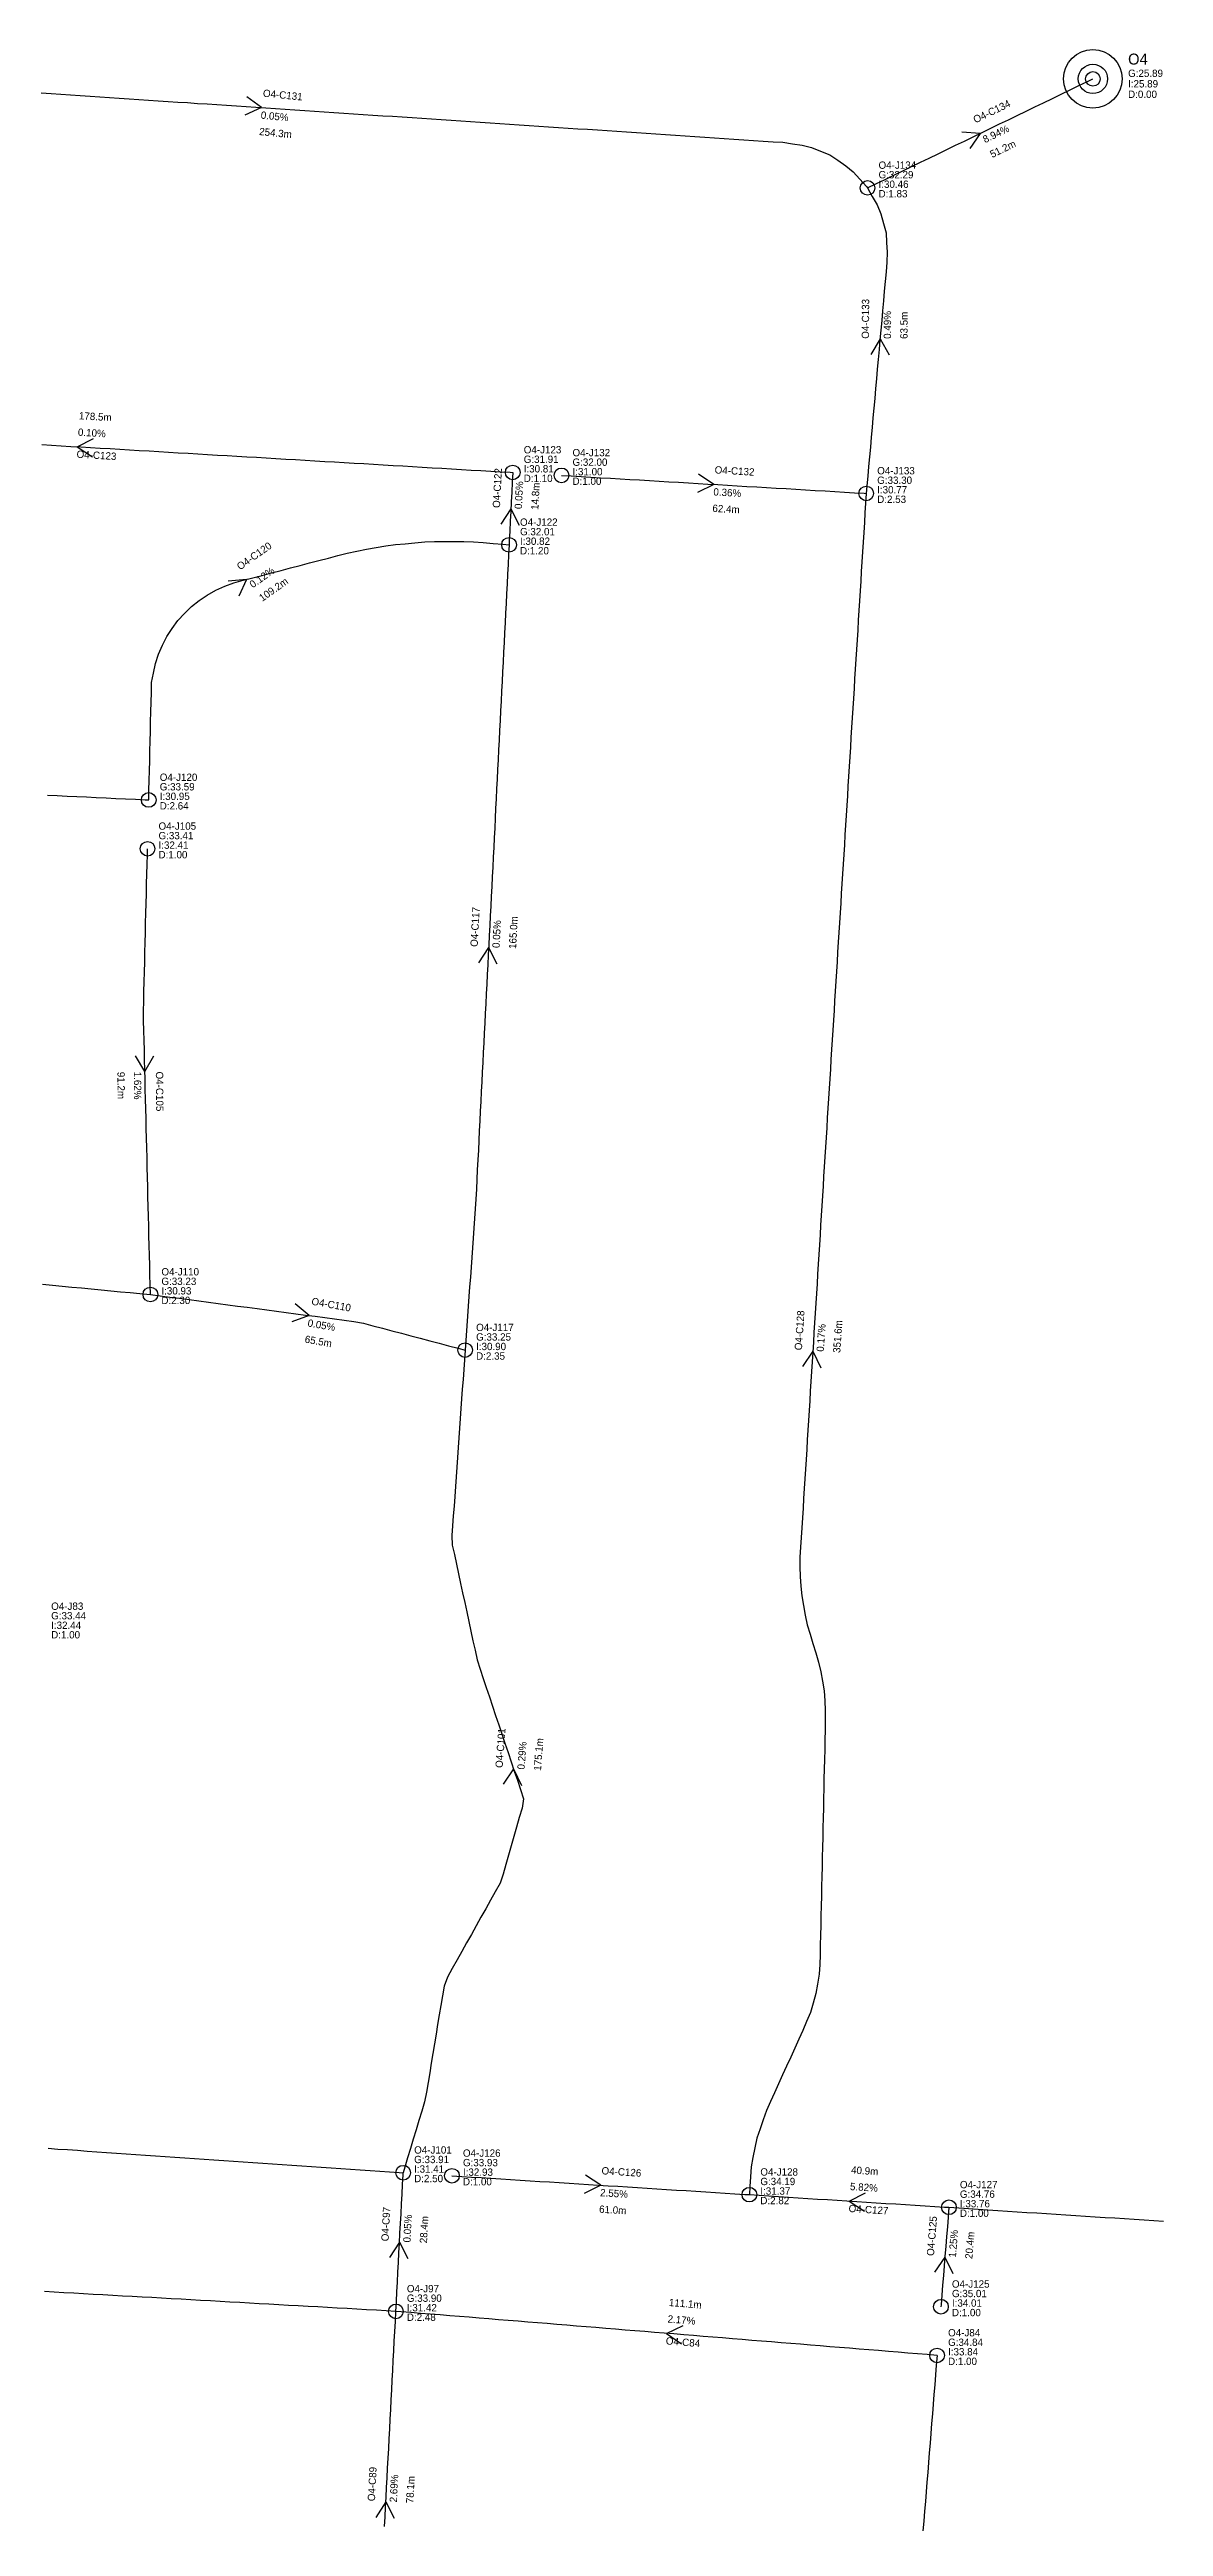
# Model space of a CAD drawing. Header units: metres. Extents: x 607160 to 610559, y 2613470 to 2618337.
# Drawn here: x 609174 to 609402, y 2616127 to 2616633 of the extents above; entities that cross this region are included whole.
import ezdxf

# ---------------------------------------------------------------- set-up
doc = ezdxf.new("R2010")
doc.units = ezdxf.units.M
for name, color, linetype in [('SW-DRAIN-LABELS', 3, 'Continuous'), ('SW-DRAIN-ORPHAN', 8, 'Continuous'), ('SW-DRAIN-SUB-04', 4, 'Continuous'), ('SW-JUNCTIONS', 7, 'Continuous'), ('SW-OUTLETS', 2, 'Continuous')]:
    doc.layers.add(name, color=color, linetype=linetype)

msp = doc.modelspace()

# ---------------------------------------------------------------- linework, layer by layer
at = {"layer": 'SW-DRAIN-ORPHAN'}
msp.add_lwpolyline([(609358.25, 2616191.85), (609360.25, 2616191.72), (609362.24, 2616191.59), (609364.24, 2616191.46), (609366.23, 2616191.33), (609368.23, 2616191.21), (609370.23, 2616191.08), (609372.22, 2616190.95), (609374.22, 2616190.82), (609376.21, 2616190.69), (609378.21, 2616190.57), (609380.21, 2616190.44), (609382.2, 2616190.31), (609384.2, 2616190.18), (609386.19, 2616190.05), (609388.19, 2616189.93), (609390.19, 2616189.8), (609392.18, 2616189.67), (609394.18, 2616189.54), (609396.17, 2616189.41), (609398.17, 2616189.29), (609400.16, 2616189.16), (609402.16, 2616189.03)], dxfattribs=at)
at = {"layer": 'SW-DRAIN-SUB-04'}
for p, q in [((609217.66, 2616621.4), (609214.62, 2616623.59)), ((609217.66, 2616621.4), (609214.25, 2616619.85)), ((609364.66, 2616616.13), (609360.92, 2616616.4)), ((609364.66, 2616616.13), (609362.55, 2616613.03)), ((609344.16, 2616574.1), (609342.27, 2616570.86)), ((609344.16, 2616574.1), (609346.02, 2616570.84)), ((609179.93, 2616552.03), (609183.28, 2616553.71)), ((609179.93, 2616552.03), (609183.06, 2616549.97)), ((609310.17, 2616544.32), (609307.04, 2616546.38)), ((609310.17, 2616544.32), (609306.82, 2616542.64)), ((609268.65, 2616539.35), (609266.61, 2616536.21)), ((609268.65, 2616539.35), (609270.36, 2616536.01)), ((609214.56, 2616524.87), (609210.83, 2616524.53)), ((609214.56, 2616524.87), (609212.99, 2616521.47)), ((609264.1, 2616449.56), (609262.05, 2616446.42)), ((609264.1, 2616449.56), (609265.79, 2616446.21)), ((609193.79, 2616424.18), (609191.9, 2616427.41)), ((609193.79, 2616424.18), (609195.65, 2616427.44)), ((609227.38, 2616374.29), (609223.85, 2616373.01)), ((609227.38, 2616374.29), (609224.51, 2616376.71)), ((609330.41, 2616366.99), (609328.32, 2616363.88)), ((609330.41, 2616366.99), (609332.06, 2616363.62)), ((609269.2, 2616281.53), (609267.09, 2616278.44)), ((609269.2, 2616281.53), (609270.83, 2616278.15)), ((609287.02, 2616196.37), (609283.66, 2616194.71)), ((609287.02, 2616196.37), (609283.89, 2616198.45)), ((609337.84, 2616193.14), (609341.2, 2616194.81)), ((609337.84, 2616193.14), (609340.96, 2616191.07)), ((609245.87, 2616184.75), (609243.83, 2616181.61)), ((609245.87, 2616184.75), (609247.58, 2616181.41)), ((609357.44, 2616181.68), (609355.31, 2616178.6)), ((609357.44, 2616181.68), (609359.05, 2616178.3)), ((609300.48, 2616166.06), (609303.87, 2616167.67)), ((609300.48, 2616166.06), (609303.56, 2616163.93)), ((609243.09, 2616131.58), (609241.04, 2616128.43)), ((609243.09, 2616131.58), (609244.79, 2616128.23))]:
    msp.add_line(p, q, dxfattribs=at)
for points in [[(609341.61, 2616604.98), (609343.41, 2616605.85), (609345.21, 2616606.72), (609347.01, 2616607.6), (609348.81, 2616608.47), (609350.62, 2616609.34), (609352.42, 2616610.21), (609354.22, 2616611.08), (609356.02, 2616611.95), (609357.82, 2616612.82), (609359.62, 2616613.69), (609361.42, 2616614.56), (609363.22, 2616615.43), (609365.02, 2616616.31), (609366.82, 2616617.18), (609368.62, 2616618.05), (609370.42, 2616618.92), (609372.22, 2616619.79), (609374.02, 2616620.66), (609375.82, 2616621.53), (609377.62, 2616622.4), (609379.42, 2616623.27), (609381.22, 2616624.15), (609383.02, 2616625.02), (609384.82, 2616625.89), (609386.62, 2616626.76), (609387.7, 2616627.28)], [(609172.6, 2616624.4), (609174.59, 2616624.27), (609176.59, 2616624.14), (609178.58, 2616624), (609180.58, 2616623.87), (609182.58, 2616623.74), (609184.57, 2616623.6), (609186.57, 2616623.47), (609188.56, 2616623.34), (609190.56, 2616623.2), (609192.55, 2616623.07), (609194.55, 2616622.94), (609196.54, 2616622.81), (609198.54, 2616622.67), (609200.54, 2616622.54), (609202.53, 2616622.41), (609204.53, 2616622.27), (609206.52, 2616622.14), (609208.52, 2616622.01), (609210.51, 2616621.88), (609212.51, 2616621.74), (609214.51, 2616621.61), (609216.5, 2616621.48), (609218.5, 2616621.34), (609220.49, 2616621.21), (609222.49, 2616621.08), (609224.48, 2616620.94), (609226.48, 2616620.81), (609228.47, 2616620.68), (609230.47, 2616620.55), (609232.47, 2616620.41), (609234.46, 2616620.28), (609236.46, 2616620.15), (609238.45, 2616620.01), (609240.45, 2616619.88), (609242.44, 2616619.75), (609244.44, 2616619.62), (609246.43, 2616619.48), (609248.43, 2616619.35), (609250.43, 2616619.22), (609252.42, 2616619.08), (609254.42, 2616618.95), (609256.41, 2616618.82), (609258.41, 2616618.68), (609260.4, 2616618.55), (609262.4, 2616618.42), (609264.39, 2616618.29), (609266.39, 2616618.15), (609268.39, 2616618.02), (609270.38, 2616617.89), (609272.38, 2616617.75), (609274.37, 2616617.62), (609276.37, 2616617.49), (609278.36, 2616617.36), (609280.36, 2616617.22), (609282.35, 2616617.09), (609284.35, 2616616.96), (609286.35, 2616616.82), (609288.34, 2616616.69), (609290.34, 2616616.56), (609292.33, 2616616.42), (609294.33, 2616616.29), (609296.32, 2616616.16), (609298.32, 2616616.03), (609300.31, 2616615.89), (609302.31, 2616615.76), (609304.31, 2616615.63), (609306.3, 2616615.49), (609308.3, 2616615.36), (609310.29, 2616615.23), (609312.29, 2616615.09), (609314.28, 2616614.96), (609316.28, 2616614.83), (609318.28, 2616614.7), (609320.27, 2616614.56), (609322.27, 2616614.43), (609324.26, 2616614.3), (609326.24, 2616614), (609328.22, 2616613.69), (609330.14, 2616613.21), (609332, 2616612.47), (609333.86, 2616611.73), (609335.53, 2616610.63), (609337.17, 2616609.49), (609338.7, 2616608.23), (609340.04, 2616606.74), (609341.37, 2616605.25), (609341.61, 2616604.98)], [(609341.61, 2616604.98), (609342.58, 2616603.23), (609343.55, 2616601.48), (609344.31, 2616599.65), (609344.86, 2616597.72), (609345.4, 2616595.8), (609345.5, 2616593.8), (609345.6, 2616591.8), (609345.57, 2616589.81), (609345.39, 2616587.82), (609345.21, 2616585.82), (609345.03, 2616583.83), (609344.85, 2616581.84), (609344.68, 2616579.85), (609344.5, 2616577.86), (609344.32, 2616575.86), (609344.14, 2616573.87), (609343.96, 2616571.88), (609343.78, 2616569.89), (609343.6, 2616567.9), (609343.43, 2616565.9), (609343.25, 2616563.91), (609343.07, 2616561.92), (609342.89, 2616559.93), (609342.71, 2616557.94), (609342.53, 2616555.94), (609342.36, 2616553.95), (609342.18, 2616551.96), (609342, 2616549.97), (609341.82, 2616547.98), (609341.64, 2616545.98), (609341.46, 2616543.99), (609341.33, 2616542.47)], [(609172.68, 2616552.46), (609174.68, 2616552.34), (609176.67, 2616552.22), (609178.67, 2616552.1), (609180.67, 2616551.99), (609182.66, 2616551.87), (609184.66, 2616551.75), (609186.66, 2616551.63), (609188.65, 2616551.51), (609190.65, 2616551.4), (609192.64, 2616551.28), (609194.64, 2616551.16), (609196.64, 2616551.04), (609198.63, 2616550.92), (609200.63, 2616550.8), (609202.63, 2616550.69), (609204.62, 2616550.57), (609206.62, 2616550.45), (609208.62, 2616550.33), (609210.61, 2616550.21), (609212.61, 2616550.1), (609214.61, 2616549.98), (609216.6, 2616549.86), (609218.6, 2616549.74), (609220.6, 2616549.62), (609222.59, 2616549.51), (609224.59, 2616549.39), (609226.59, 2616549.27), (609228.58, 2616549.15), (609230.58, 2616549.03), (609232.58, 2616548.92), (609234.57, 2616548.8), (609236.57, 2616548.68), (609238.56, 2616548.56), (609240.56, 2616548.44), (609242.56, 2616548.32), (609244.55, 2616548.21), (609246.55, 2616548.09), (609248.55, 2616547.97), (609250.54, 2616547.85), (609252.54, 2616547.73), (609254.54, 2616547.62), (609256.53, 2616547.5), (609258.53, 2616547.38), (609260.53, 2616547.26), (609262.52, 2616547.14), (609264.52, 2616547.03), (609266.52, 2616546.91), (609268.51, 2616546.79), (609269.03, 2616546.76)], [(609269.03, 2616546.76), (609268.93, 2616544.76), (609268.83, 2616542.76), (609268.72, 2616540.77), (609268.62, 2616538.77), (609268.52, 2616536.77), (609268.42, 2616534.77), (609268.32, 2616532.78), (609268.27, 2616531.95)], [(609279.01, 2616546.17), (609279.01, 2616546.17), (609281.01, 2616546.05), (609283.01, 2616545.93), (609285, 2616545.81), (609287, 2616545.69), (609289, 2616545.58), (609290.99, 2616545.46), (609292.99, 2616545.34), (609294.99, 2616545.22), (609296.98, 2616545.1), (609298.98, 2616544.98), (609300.97, 2616544.87), (609302.97, 2616544.75), (609304.97, 2616544.63), (609306.96, 2616544.51), (609308.96, 2616544.39), (609310.96, 2616544.27), (609312.95, 2616544.16), (609314.95, 2616544.04), (609316.95, 2616543.92), (609318.94, 2616543.8), (609320.94, 2616543.68), (609322.94, 2616543.56), (609324.93, 2616543.45), (609326.93, 2616543.33), (609328.93, 2616543.21), (609330.92, 2616543.09), (609332.92, 2616542.97), (609334.91, 2616542.85), (609336.91, 2616542.74), (609338.91, 2616542.62), (609340.9, 2616542.5), (609341.33, 2616542.47)], [(609341.33, 2616542.47), (609341.2, 2616540.48), (609341.08, 2616538.48), (609340.96, 2616536.49), (609340.83, 2616534.49), (609340.71, 2616532.49), (609340.58, 2616530.5), (609340.46, 2616528.5), (609340.33, 2616526.5), (609340.21, 2616524.51), (609340.09, 2616522.51), (609339.96, 2616520.52), (609339.84, 2616518.52), (609339.71, 2616516.52), (609339.59, 2616514.53), (609339.47, 2616512.53), (609339.34, 2616510.54), (609339.22, 2616508.54), (609339.09, 2616506.54), (609338.97, 2616504.55), (609338.84, 2616502.55), (609338.72, 2616500.55), (609338.6, 2616498.56), (609338.47, 2616496.56), (609338.35, 2616494.57), (609338.22, 2616492.57), (609338.1, 2616490.57), (609337.97, 2616488.58), (609337.85, 2616486.58), (609337.73, 2616484.59), (609337.6, 2616482.59), (609337.48, 2616480.59), (609337.35, 2616478.6), (609337.23, 2616476.6), (609337.11, 2616474.6), (609336.98, 2616472.61), (609336.86, 2616470.61), (609336.73, 2616468.62), (609336.61, 2616466.62), (609336.48, 2616464.62), (609336.36, 2616462.63), (609336.24, 2616460.63), (609336.11, 2616458.64), (609335.99, 2616456.64), (609335.86, 2616454.64), (609335.74, 2616452.65), (609335.62, 2616450.65), (609335.49, 2616448.65), (609335.37, 2616446.66), (609335.24, 2616444.66), (609335.12, 2616442.67), (609334.99, 2616440.67), (609334.87, 2616438.67), (609334.75, 2616436.68), (609334.62, 2616434.68), (609334.5, 2616432.69), (609334.37, 2616430.69), (609334.25, 2616428.69), (609334.12, 2616426.7), (609334, 2616424.7), (609333.88, 2616422.71), (609333.75, 2616420.71), (609333.63, 2616418.71), (609333.5, 2616416.72), (609333.38, 2616414.72), (609333.26, 2616412.72), (609333.13, 2616410.73), (609333.01, 2616408.73), (609332.88, 2616406.74), (609332.76, 2616404.74), (609332.63, 2616402.74), (609332.51, 2616400.75), (609332.39, 2616398.75), (609332.26, 2616396.76), (609332.14, 2616394.76), (609332.01, 2616392.76), (609331.89, 2616390.77), (609331.77, 2616388.77), (609331.64, 2616386.77), (609331.52, 2616384.78), (609331.39, 2616382.78), (609331.27, 2616380.79), (609331.14, 2616378.79), (609331.02, 2616376.79), (609330.9, 2616374.8), (609330.77, 2616372.8), (609330.65, 2616370.81), (609330.52, 2616368.81), (609330.4, 2616366.81), (609330.27, 2616364.82), (609330.15, 2616362.82), (609330.03, 2616360.82), (609329.9, 2616358.83), (609329.78, 2616356.83), (609329.65, 2616354.84), (609329.53, 2616352.84), (609329.41, 2616350.84), (609329.28, 2616348.85), (609329.16, 2616346.85), (609329.03, 2616344.86), (609328.91, 2616342.86), (609328.78, 2616340.86), (609328.66, 2616338.87), (609328.54, 2616336.87), (609328.41, 2616334.87), (609328.29, 2616332.88), (609328.16, 2616330.88), (609328.04, 2616328.89), (609327.92, 2616326.89), (609327.79, 2616324.89), (609327.74, 2616322.9), (609327.85, 2616320.9), (609327.96, 2616318.9), (609328.15, 2616316.92), (609328.5, 2616314.95), (609328.85, 2616312.98), (609329.28, 2616311.03), (609329.86, 2616309.11), (609330.45, 2616307.2), (609331.02, 2616305.28), (609331.56, 2616303.36), (609332.08, 2616301.43), (609332.41, 2616299.46), (609332.73, 2616297.48), (609332.87, 2616295.49), (609332.95, 2616293.49), (609332.97, 2616291.49), (609332.93, 2616289.49), (609332.88, 2616287.49), (609332.84, 2616285.49), (609332.79, 2616283.49), (609332.75, 2616281.5), (609332.7, 2616279.5), (609332.66, 2616277.5), (609332.61, 2616275.5), (609332.57, 2616273.5), (609332.52, 2616271.5), (609332.48, 2616269.5), (609332.43, 2616267.5), (609332.39, 2616265.5), (609332.34, 2616263.5), (609332.3, 2616261.5), (609332.25, 2616259.5), (609332.21, 2616257.5), (609332.16, 2616255.5), (609332.12, 2616253.5), (609332.07, 2616251.5), (609332.03, 2616249.5), (609331.98, 2616247.5), (609331.94, 2616245.5), (609331.89, 2616243.5), (609331.85, 2616241.51), (609331.68, 2616239.52), (609331.4, 2616237.53), (609331.03, 2616235.57), (609330.5, 2616233.64), (609329.93, 2616231.73), (609329.15, 2616229.89), (609328.37, 2616228.05), (609327.54, 2616226.23), (609326.72, 2616224.41), (609325.89, 2616222.58), (609325.06, 2616220.76), (609324.24, 2616218.94), (609323.41, 2616217.12), (609322.58, 2616215.3), (609321.75, 2616213.48), (609320.95, 2616211.65), (609320.28, 2616209.77), (609319.61, 2616207.88), (609318.98, 2616205.98), (609318.57, 2616204.03), (609318.17, 2616202.07), (609317.81, 2616200.1), (609317.67, 2616198.11), (609317.54, 2616196.11), (609317.43, 2616194.44)], [(609194.58, 2616479.76), (609194.62, 2616481.76), (609194.67, 2616483.76), (609194.72, 2616485.76), (609194.77, 2616487.76), (609194.82, 2616489.76), (609194.87, 2616491.76), (609194.92, 2616493.76), (609194.97, 2616495.76), (609195.02, 2616497.76), (609195.07, 2616499.76), (609195.12, 2616501.76), (609195.17, 2616503.76), (609195.54, 2616505.72), (609195.97, 2616507.67), (609196.6, 2616509.56), (609197.38, 2616511.4), (609198.27, 2616513.18), (609199.39, 2616514.84), (609200.52, 2616516.49), (609201.92, 2616517.91), (609203.33, 2616519.34), (609204.92, 2616520.54), (609206.56, 2616521.68), (609208.3, 2616522.65), (609210.13, 2616523.47), (609211.98, 2616524.2), (609213.92, 2616524.7), (609215.85, 2616525.21), (609217.79, 2616525.71), (609219.72, 2616526.22), (609221.66, 2616526.72), (609223.59, 2616527.23), (609225.53, 2616527.73), (609227.46, 2616528.24), (609229.4, 2616528.74), (609231.33, 2616529.25), (609233.27, 2616529.75), (609235.2, 2616530.26), (609237.16, 2616530.68), (609239.13, 2616531.04), (609241.09, 2616531.39), (609243.06, 2616531.75), (609245.04, 2616532.02), (609247.03, 2616532.19), (609249.03, 2616532.37), (609251.02, 2616532.55), (609253.01, 2616532.65), (609255.01, 2616532.65), (609257.01, 2616532.66), (609259.01, 2616532.66), (609261.01, 2616532.59), (609263, 2616532.42), (609265, 2616532.24), (609266.99, 2616532.06), (609268.27, 2616531.95)], [(609268.27, 2616531.95), (609268.17, 2616529.95), (609268.07, 2616527.95), (609267.97, 2616525.96), (609267.87, 2616523.96), (609267.77, 2616521.96), (609267.67, 2616519.96), (609267.57, 2616517.97), (609267.46, 2616515.97), (609267.36, 2616513.97), (609267.26, 2616511.97), (609267.16, 2616509.98), (609267.06, 2616507.98), (609266.96, 2616505.98), (609266.86, 2616503.98), (609266.76, 2616501.99), (609266.65, 2616499.99), (609266.55, 2616497.99), (609266.45, 2616495.99), (609266.35, 2616494), (609266.25, 2616492), (609266.15, 2616490), (609266.05, 2616488), (609265.95, 2616486.01), (609265.84, 2616484.01), (609265.74, 2616482.01), (609265.64, 2616480.02), (609265.54, 2616478.02), (609265.44, 2616476.02), (609265.34, 2616474.02), (609265.24, 2616472.03), (609265.14, 2616470.03), (609265.03, 2616468.03), (609264.93, 2616466.03), (609264.83, 2616464.04), (609264.73, 2616462.04), (609264.63, 2616460.04), (609264.53, 2616458.04), (609264.43, 2616456.05), (609264.33, 2616454.05), (609264.22, 2616452.05), (609264.12, 2616450.05), (609264.02, 2616448.06), (609263.92, 2616446.06), (609263.82, 2616444.06), (609263.72, 2616442.06), (609263.62, 2616440.07), (609263.52, 2616438.07), (609263.41, 2616436.07), (609263.31, 2616434.07), (609263.21, 2616432.08), (609263.11, 2616430.08), (609263.01, 2616428.08), (609262.91, 2616426.08), (609262.81, 2616424.09), (609262.71, 2616422.09), (609262.6, 2616420.09), (609262.5, 2616418.09), (609262.4, 2616416.1), (609262.3, 2616414.1), (609262.2, 2616412.1), (609262.1, 2616410.1), (609262, 2616408.11), (609261.9, 2616406.11), (609261.79, 2616404.11), (609261.69, 2616402.12), (609261.59, 2616400.12), (609261.49, 2616398.12), (609261.35, 2616396.13), (609261.21, 2616394.13), (609261.07, 2616392.14), (609260.92, 2616390.14), (609260.78, 2616388.15), (609260.64, 2616386.15), (609260.5, 2616384.16), (609260.36, 2616382.16), (609260.21, 2616380.17), (609260.07, 2616378.17), (609259.93, 2616376.18), (609259.79, 2616374.18), (609259.65, 2616372.19), (609259.5, 2616370.19), (609259.36, 2616368.2), (609259.29, 2616367.21)], [(609173.87, 2616480.76), (609175.86, 2616480.66), (609177.86, 2616480.56), (609179.86, 2616480.47), (609181.86, 2616480.37), (609183.85, 2616480.28), (609185.85, 2616480.18), (609187.85, 2616480.09), (609189.85, 2616479.99), (609191.85, 2616479.89), (609193.84, 2616479.8), (609194.58, 2616479.76)], [(609194.92, 2616378.59), (609194.87, 2616380.59), (609194.82, 2616382.59), (609194.77, 2616384.59), (609194.72, 2616386.59), (609194.67, 2616388.59), (609194.62, 2616390.59), (609194.57, 2616392.59), (609194.52, 2616394.59), (609194.47, 2616396.59), (609194.42, 2616398.59), (609194.37, 2616400.59), (609194.32, 2616402.59), (609194.28, 2616404.59), (609194.23, 2616406.58), (609194.18, 2616408.58), (609194.13, 2616410.58), (609194.08, 2616412.58), (609194.03, 2616414.58), (609193.98, 2616416.58), (609193.93, 2616418.58), (609193.88, 2616420.58), (609193.83, 2616422.58), (609193.78, 2616424.58), (609193.73, 2616426.58), (609193.68, 2616428.58), (609193.63, 2616430.58), (609193.59, 2616432.58), (609193.54, 2616434.58), (609193.5, 2616436.58), (609193.55, 2616438.57), (609193.6, 2616440.57), (609193.65, 2616442.57), (609193.7, 2616444.57), (609193.75, 2616446.57), (609193.8, 2616448.57), (609193.85, 2616450.57), (609193.9, 2616452.57), (609193.95, 2616454.57), (609194, 2616456.57), (609194.05, 2616458.57), (609194.1, 2616460.57), (609194.15, 2616462.57), (609194.2, 2616464.57), (609194.25, 2616466.57), (609194.3, 2616468.57), (609194.33, 2616469.77)], [(609172.88, 2616380.68), (609174.87, 2616380.5), (609176.86, 2616380.31), (609178.85, 2616380.12), (609180.84, 2616379.93), (609182.83, 2616379.74), (609184.83, 2616379.55), (609186.82, 2616379.36), (609188.81, 2616379.17), (609190.8, 2616378.98), (609192.79, 2616378.79), (609194.92, 2616378.59)], [(609194.92, 2616378.59), (609196.9, 2616378.33), (609198.88, 2616378.07), (609200.86, 2616377.81), (609202.85, 2616377.54), (609204.83, 2616377.28), (609206.81, 2616377.02), (609208.79, 2616376.76), (609210.78, 2616376.49), (609212.76, 2616376.23), (609214.74, 2616375.97), (609216.73, 2616375.71), (609218.71, 2616375.44), (609220.69, 2616375.18), (609222.67, 2616374.92), (609224.66, 2616374.66), (609226.64, 2616374.39), (609228.62, 2616374.13), (609230.6, 2616373.87), (609232.59, 2616373.61), (609234.57, 2616373.34), (609236.55, 2616373.08), (609238.51, 2616372.71), (609240.45, 2616372.2), (609242.38, 2616371.68), (609244.31, 2616371.17), (609246.25, 2616370.66), (609248.18, 2616370.15), (609250.11, 2616369.64), (609252.05, 2616369.12), (609253.98, 2616368.61), (609255.91, 2616368.1), (609257.85, 2616367.59), (609259.29, 2616367.21)], [(609259.29, 2616367.21), (609259.15, 2616365.21), (609259.01, 2616363.22), (609258.86, 2616361.22), (609258.72, 2616359.23), (609258.58, 2616357.23), (609258.44, 2616355.24), (609258.3, 2616353.24), (609258.15, 2616351.25), (609258.01, 2616349.25), (609257.87, 2616347.26), (609257.73, 2616345.26), (609257.59, 2616343.27), (609257.44, 2616341.27), (609257.3, 2616339.28), (609257.16, 2616337.28), (609257.02, 2616335.29), (609256.87, 2616333.29), (609256.73, 2616331.3), (609256.59, 2616329.3), (609256.67, 2616327.32), (609257.09, 2616325.37), (609257.51, 2616323.41), (609257.94, 2616321.46), (609258.36, 2616319.5), (609258.78, 2616317.55), (609259.21, 2616315.59), (609259.63, 2616313.64), (609260.05, 2616311.68), (609260.47, 2616309.73), (609260.9, 2616307.77), (609261.32, 2616305.82), (609261.74, 2616303.86), (609262.34, 2616301.96), (609262.98, 2616300.06), (609263.61, 2616298.17), (609264.25, 2616296.27), (609264.89, 2616294.38), (609265.53, 2616292.48), (609266.16, 2616290.58), (609266.8, 2616288.69), (609267.44, 2616286.79), (609268.07, 2616284.9), (609268.71, 2616283), (609269.35, 2616281.1), (609269.98, 2616279.21), (609270.62, 2616277.31), (609271.26, 2616275.42), (609270.93, 2616273.5), (609270.38, 2616271.58), (609269.83, 2616269.65), (609269.28, 2616267.73), (609268.73, 2616265.81), (609268.18, 2616263.88), (609267.63, 2616261.96), (609267.09, 2616260.04), (609266.43, 2616258.16), (609265.45, 2616256.41), (609264.48, 2616254.67), (609263.5, 2616252.92), (609262.52, 2616251.18), (609261.55, 2616249.43), (609260.57, 2616247.69), (609259.59, 2616245.94), (609258.62, 2616244.2), (609257.64, 2616242.45), (609256.66, 2616240.7), (609255.68, 2616238.96), (609254.98, 2616237.12), (609254.65, 2616235.15), (609254.33, 2616233.17), (609254, 2616231.2), (609253.67, 2616229.23), (609253.35, 2616227.25), (609253.02, 2616225.28), (609252.7, 2616223.31), (609252.37, 2616221.33), (609252.05, 2616219.36), (609251.72, 2616217.39), (609251.4, 2616215.41), (609251.01, 2616213.45), (609250.43, 2616211.54), (609249.85, 2616209.63), (609249.27, 2616207.71), (609248.7, 2616205.8), (609248.12, 2616203.88), (609247.54, 2616201.97), (609246.96, 2616200.05), (609246.62, 2616198.94)], [(609174, 2616203.92), (609175.99, 2616203.78), (609177.99, 2616203.65), (609179.98, 2616203.51), (609181.98, 2616203.37), (609183.97, 2616203.23), (609185.97, 2616203.1), (609187.96, 2616202.96), (609189.96, 2616202.82), (609191.96, 2616202.69), (609193.95, 2616202.55), (609195.95, 2616202.41), (609197.94, 2616202.28), (609199.94, 2616202.14), (609201.93, 2616202), (609203.93, 2616201.87), (609205.92, 2616201.73), (609207.92, 2616201.59), (609209.91, 2616201.45), (609211.91, 2616201.32), (609213.9, 2616201.18), (609215.9, 2616201.04), (609217.89, 2616200.91), (609219.89, 2616200.77), (609221.89, 2616200.63), (609223.88, 2616200.5), (609225.88, 2616200.36), (609227.87, 2616200.22), (609229.87, 2616200.09), (609231.86, 2616199.95), (609233.86, 2616199.81), (609235.85, 2616199.68), (609237.85, 2616199.54), (609239.84, 2616199.4), (609241.84, 2616199.26), (609243.83, 2616199.13), (609245.83, 2616198.99), (609246.62, 2616198.94)], [(609245.13, 2616170.57), (609245.23, 2616172.56), (609245.34, 2616174.56), (609245.44, 2616176.56), (609245.55, 2616178.56), (609245.65, 2616180.55), (609245.76, 2616182.55), (609245.86, 2616184.55), (609245.97, 2616186.55), (609246.07, 2616188.54), (609246.18, 2616190.54), (609246.28, 2616192.54), (609246.39, 2616194.53), (609246.49, 2616196.53), (609246.6, 2616198.53), (609246.62, 2616198.94)], [(609256.6, 2616198.3), (609258.6, 2616198.18), (609260.59, 2616198.05), (609262.59, 2616197.92), (609264.58, 2616197.8), (609266.58, 2616197.67), (609268.58, 2616197.54), (609270.57, 2616197.42), (609272.57, 2616197.29), (609274.56, 2616197.16), (609276.56, 2616197.04), (609278.56, 2616196.91), (609280.55, 2616196.78), (609282.55, 2616196.66), (609284.54, 2616196.53), (609286.54, 2616196.4), (609288.54, 2616196.28), (609290.53, 2616196.15), (609292.53, 2616196.02), (609294.52, 2616195.9), (609296.52, 2616195.77), (609298.52, 2616195.64), (609300.51, 2616195.51), (609302.51, 2616195.39), (609304.5, 2616195.26), (609306.5, 2616195.13), (609308.5, 2616195.01), (609310.49, 2616194.88), (609312.49, 2616194.75), (609314.48, 2616194.63), (609316.48, 2616194.5), (609317.43, 2616194.44)], [(609317.43, 2616194.44), (609319.43, 2616194.31), (609321.42, 2616194.19), (609323.42, 2616194.06), (609325.42, 2616193.93), (609327.41, 2616193.81), (609329.41, 2616193.68), (609331.4, 2616193.55), (609333.4, 2616193.43), (609335.4, 2616193.3), (609337.39, 2616193.17), (609339.39, 2616193.05), (609341.38, 2616192.92), (609343.38, 2616192.79), (609345.38, 2616192.66), (609347.37, 2616192.54), (609349.37, 2616192.41), (609351.36, 2616192.28), (609353.36, 2616192.16), (609355.35, 2616192.03), (609357.35, 2616191.9), (609358.25, 2616191.85)], [(609358.25, 2616191.85), (609358.09, 2616189.85), (609357.93, 2616187.86), (609357.77, 2616185.87), (609357.61, 2616183.87), (609357.45, 2616181.88), (609357.29, 2616179.88), (609357.13, 2616177.89), (609356.97, 2616175.9), (609356.81, 2616173.9), (609356.66, 2616171.91), (609356.62, 2616171.52)], [(609245.13, 2616170.57), (609243.13, 2616170.68), (609241.14, 2616170.79), (609239.14, 2616170.9), (609237.14, 2616171.02), (609235.15, 2616171.13), (609233.15, 2616171.24), (609231.15, 2616171.35), (609229.15, 2616171.46), (609227.16, 2616171.58), (609225.16, 2616171.69), (609223.16, 2616171.8), (609221.17, 2616171.91), (609219.17, 2616172.02), (609217.17, 2616172.13), (609215.18, 2616172.25), (609213.18, 2616172.36), (609211.18, 2616172.47), (609209.19, 2616172.58), (609207.19, 2616172.69), (609205.19, 2616172.81), (609203.2, 2616172.92), (609201.2, 2616173.03), (609199.2, 2616173.14), (609197.2, 2616173.25), (609195.21, 2616173.37), (609193.21, 2616173.48), (609191.21, 2616173.59), (609189.22, 2616173.7), (609187.22, 2616173.81), (609185.22, 2616173.93), (609183.23, 2616174.04), (609181.23, 2616174.15), (609179.23, 2616174.26), (609177.24, 2616174.37), (609175.24, 2616174.49), (609173.24, 2616174.6)], [(609242.82, 2616126.54), (609242.93, 2616128.53), (609243.03, 2616130.53), (609243.14, 2616132.53), (609243.24, 2616134.53), (609243.35, 2616136.52), (609243.45, 2616138.52), (609243.55, 2616140.52), (609243.66, 2616142.52), (609243.76, 2616144.51), (609243.87, 2616146.51), (609243.97, 2616148.51), (609244.08, 2616150.5), (609244.18, 2616152.5), (609244.29, 2616154.5), (609244.39, 2616156.5), (609244.5, 2616158.49), (609244.6, 2616160.49), (609244.71, 2616162.49), (609244.81, 2616164.49), (609244.92, 2616166.48), (609245.02, 2616168.48), (609245.13, 2616170.57)], [(609355.83, 2616161.55), (609353.83, 2616161.72), (609351.84, 2616161.88), (609349.85, 2616162.04), (609347.85, 2616162.2), (609345.86, 2616162.37), (609343.87, 2616162.53), (609341.87, 2616162.69), (609339.88, 2616162.85), (609337.89, 2616163.02), (609335.89, 2616163.18), (609333.9, 2616163.34), (609331.91, 2616163.5), (609329.91, 2616163.66), (609327.92, 2616163.83), (609325.93, 2616163.99), (609323.93, 2616164.15), (609321.94, 2616164.31), (609319.95, 2616164.48), (609317.95, 2616164.64), (609315.96, 2616164.8), (609313.96, 2616164.96), (609311.97, 2616165.13), (609309.98, 2616165.29), (609307.98, 2616165.45), (609305.99, 2616165.61), (609304, 2616165.77), (609302, 2616165.94), (609300.01, 2616166.1), (609298.02, 2616166.26), (609296.02, 2616166.42), (609294.03, 2616166.59), (609292.04, 2616166.75), (609290.04, 2616166.91), (609288.05, 2616167.07), (609286.06, 2616167.24), (609284.06, 2616167.4), (609282.07, 2616167.56), (609280.08, 2616167.72), (609278.08, 2616167.88), (609276.09, 2616168.05), (609274.1, 2616168.21), (609272.1, 2616168.37), (609270.11, 2616168.53), (609268.12, 2616168.7), (609266.12, 2616168.86), (609264.13, 2616169.02), (609262.14, 2616169.18), (609260.14, 2616169.35), (609258.15, 2616169.51), (609256.16, 2616169.67), (609254.16, 2616169.83), (609252.17, 2616169.99), (609250.18, 2616170.16), (609248.18, 2616170.32), (609246.19, 2616170.48), (609245.13, 2616170.57)], [(609355.83, 2616161.55), (609355.67, 2616159.56), (609355.51, 2616157.57), (609355.35, 2616155.57), (609355.19, 2616153.58), (609355.03, 2616151.59), (609354.87, 2616149.59), (609354.71, 2616147.6), (609354.55, 2616145.61), (609354.39, 2616143.61), (609354.23, 2616141.62), (609354.07, 2616139.63), (609353.91, 2616137.63), (609353.75, 2616135.64), (609353.59, 2616133.64), (609353.43, 2616131.65), (609353.27, 2616129.66), (609353.11, 2616127.66), (609352.95, 2616125.67)]]:
    msp.add_lwpolyline(points, dxfattribs=at)
at = {"layer": 'SW-JUNCTIONS'}
for centre in [(609387.7, 2616627.28), (609341.61, 2616604.98), (609269.03, 2616546.76), (609279.01, 2616546.17), (609341.33, 2616542.47), (609268.27, 2616531.95), (609194.58, 2616479.76), (609194.33, 2616469.77), (609194.92, 2616378.59), (609259.29, 2616367.21), (609246.62, 2616198.94), (609256.6, 2616198.3), (609317.43, 2616194.44), (609358.25, 2616191.85), (609245.13, 2616170.57), (609356.62, 2616171.52), (609355.83, 2616161.55)]:
    msp.add_circle(centre, 1.5, dxfattribs=at)
at = {"layer": 'SW-OUTLETS'}
for radius in [6, 3]:
    msp.add_circle((609387.7, 2616627.28), radius, dxfattribs=at)

# ---------------------------------------------------------------- texts
at = {"layer": 'SW-DRAIN-LABELS', "color": 7}
for s, p in [('G:25.89', (609394.9, 2616627.67)), ('O4-J134', (609343.86, 2616608.88)), ('G:32.29', (609343.86, 2616606.93)), ('O4-J123', (609271.28, 2616550.66)), ('O4-J132', (609281.26, 2616550.07)), ('G:31.91', (609271.28, 2616548.71)), ('G:32.00', (609281.26, 2616548.12)), ('O4-J133', (609343.58, 2616546.37)), ('G:33.30', (609343.58, 2616544.42)), ('O4-J122', (609270.52, 2616535.85)), ('G:32.01', (609270.52, 2616533.9)), ('O4-J120', (609196.83, 2616483.66)), ('G:33.59', (609196.83, 2616481.71)), ('O4-J105', (609196.58, 2616473.67)), ('G:33.41', (609196.58, 2616471.72)), ('O4-J110', (609197.17, 2616382.49)), ('G:33.23', (609197.17, 2616380.54)), ('O4-J117', (609261.54, 2616371.11)), ('G:33.25', (609261.54, 2616369.16)), ('O4-J83', (609174.62, 2616314.08)), ('G:33.44', (609174.62, 2616312.13)), ('O4-J101', (609248.87, 2616202.84)), ('G:33.91', (609248.87, 2616200.89)), ('O4-J126', (609258.85, 2616202.2)), ('G:33.93', (609258.85, 2616200.25)), ('O4-J128', (609319.68, 2616198.34)), ('G:34.19', (609319.68, 2616196.39)), ('O4-J127', (609360.5, 2616195.75)), ('G:34.76', (609360.5, 2616193.8)), ('O4-J97', (609247.38, 2616174.47)), ('O4-J125', (609358.87, 2616175.42)), ('G:33.90', (609247.38, 2616172.52)), ('G:35.01', (609358.87, 2616173.47)), ('O4-J84', (609358.08, 2616165.45)), ('G:34.84', (609358.08, 2616163.5))]:
    msp.add_text(s, height=1.5, dxfattribs=at).set_placement(p)
at = {"layer": 'SW-DRAIN-LABELS', "color": 4}
for s, p in [('I:25.89', (609394.9, 2616625.52)), ('I:30.46', (609343.86, 2616604.98)), ('I:30.81', (609271.28, 2616546.76)), ('I:31.00', (609281.26, 2616546.17)), ('I:30.77', (609343.58, 2616542.47)), ('I:30.82', (609270.52, 2616531.95)), ('I:30.95', (609196.83, 2616479.76)), ('I:32.41', (609196.58, 2616469.77)), ('I:30.93', (609197.17, 2616378.59)), ('I:30.90', (609261.54, 2616367.21)), ('I:32.44', (609174.62, 2616310.18)), ('I:31.41', (609248.87, 2616198.94)), ('I:32.93', (609258.85, 2616198.3)), ('I:31.37', (609319.68, 2616194.44)), ('I:33.76', (609360.5, 2616191.85)), ('I:31.42', (609247.38, 2616170.57)), ('I:34.01', (609358.87, 2616171.52)), ('I:33.84', (609358.08, 2616161.55))]:
    msp.add_text(s, height=1.5, dxfattribs=at).set_placement(p)
at = {"layer": 'SW-DRAIN-LABELS', "color": 3}
for s, rotation, p in [('O4-C131', -5.6624, (609217.88, 2616623.64)), ('O4-C134', 25.8191, (609363.68, 2616618.16)), ('O4-C133', 89.7384, (609341.91, 2616574.11)), ('O4-C123', -3.3864, (609179.79, 2616549.78)), ('O4-C122', 87.0784, (609266.41, 2616539.47)), ('O4-C132', -3.3919, (609310.3, 2616546.57)), ('O4-C120', 35.3016, (609213.26, 2616526.71)), ('O4-C117', 86.8785, (609261.85, 2616449.68)), ('O4-C105', -89.6296, (609196.04, 2616424.19)), ('O4-C110', -10.0312, (609227.77, 2616376.51)), ('O4-C128', 86.0721, (609328.17, 2616367.14)), ('O4-C101', 85.6937, (609266.96, 2616281.7)), ('O4-C126', -3.6327, (609287.16, 2616198.62)), ('O4-C97', 86.9922, (609243.63, 2616184.87)), ('O4-C127', -3.637, (609337.7, 2616190.9)), ('O4-C125', 85.4238, (609355.19, 2616181.86)), ('O4-C84', -4.6548, (609300.3, 2616163.82)), ('O4-C89', 87.0002, (609240.84, 2616131.69))]:
    msp.add_text(s, height=1.5, rotation=rotation, dxfattribs=at).set_placement(p)
at = {"layer": 'SW-DRAIN-LABELS', "color": 6}
for s, p in [('D:0.00', (609394.9, 2616623.38)), ('D:1.83', (609343.86, 2616603.03)), ('D:1.10', (609271.28, 2616544.81)), ('D:1.00', (609281.26, 2616544.22)), ('D:2.53', (609343.58, 2616540.52)), ('D:1.20', (609270.52, 2616530)), ('D:2.64', (609196.83, 2616477.81)), ('D:1.00', (609196.58, 2616467.82)), ('D:2.30', (609197.17, 2616376.64)), ('D:2.35', (609261.54, 2616365.26)), ('D:1.00', (609174.62, 2616308.23)), ('D:2.50', (609248.87, 2616196.99)), ('D:1.00', (609258.85, 2616196.35)), ('D:2.82', (609319.68, 2616192.49)), ('D:1.00', (609360.5, 2616189.9)), ('D:1.00', (609358.87, 2616169.57)), ('D:2.48', (609247.38, 2616168.62)), ('D:1.00', (609358.08, 2616159.6))]:
    msp.add_text(s, height=1.5, dxfattribs=at).set_placement(p)
at = {"layer": 'SW-DRAIN-LABELS', "color": 2}
for s, rotation, p in [('254.3m', -5.6624, (609217.11, 2616615.8)), ('0.05%', -5.6624, (609217.44, 2616619.16)), ('8.94%', 25.8191, (609365.64, 2616614.1)), ('51.2m', 25.8191, (609367.1, 2616611.07)), ('0.49%', 89.7384, (609346.41, 2616574.09)), ('63.5m', 89.7384, (609349.79, 2616574.07)), ('178.5m', -3.3864, (609180.26, 2616557.64)), ('0.10%', -3.3864, (609180.06, 2616554.28)), ('0.05%', 87.0784, (609270.9, 2616539.24)), ('14.8m', 87.0784, (609274.27, 2616539.07)), ('0.36%', -3.3919, (609310.04, 2616542.07)), ('62.4m', -3.3919, (609309.84, 2616538.71)), ('0.12%', 35.3016, (609215.86, 2616523.04)), ('109.2m', 35.3016, (609217.81, 2616520.28)), ('0.05%', 86.8785, (609266.34, 2616449.44)), ('165.0m', 86.8785, (609269.71, 2616449.25)), ('91.2m', -89.6296, (609188.17, 2616424.14)), ('1.62%', -89.6296, (609191.54, 2616424.16)), ('65.5m', -10.0312, (609226.4, 2616368.76)), ('0.05%', -10.0312, (609226.99, 2616372.08)), ('0.17%', 86.0721, (609332.65, 2616366.84)), ('351.6m', 86.0721, (609336.02, 2616366.6)), ('175.1m', 85.6937, (609274.81, 2616281.11)), ('0.29%', 85.6937, (609271.45, 2616281.37)), ('5.82%', -3.637, (609337.98, 2616195.39)), ('40.9m', -3.637, (609338.2, 2616198.76)), ('61.0m', -3.6327, (609286.66, 2616190.76)), ('2.55%', -3.6327, (609286.87, 2616194.13)), ('0.05%', 86.9922, (609248.12, 2616184.63)), ('28.4m', 86.9922, (609251.49, 2616184.46)), ('1.25%', 85.4238, (609359.68, 2616181.5)), ('20.4m', 85.4238, (609363.04, 2616181.24)), ('111.1m', -4.6548, (609300.93, 2616171.67)), ('2.17%', -4.6548, (609300.66, 2616168.3)), ('2.69%', 87.0002, (609245.33, 2616131.46)), ('78.1m', 87.0002, (609248.7, 2616131.28))]:
    msp.add_text(s, height=1.5, rotation=rotation, dxfattribs=at).set_placement(p)
at = {"layer": 'SW-OUTLETS', "color": 4}
msp.add_text('O4', height=2.25, dxfattribs=at).set_placement((609394.9, 2616630.2))

doc.saveas('drawing.dxf')
